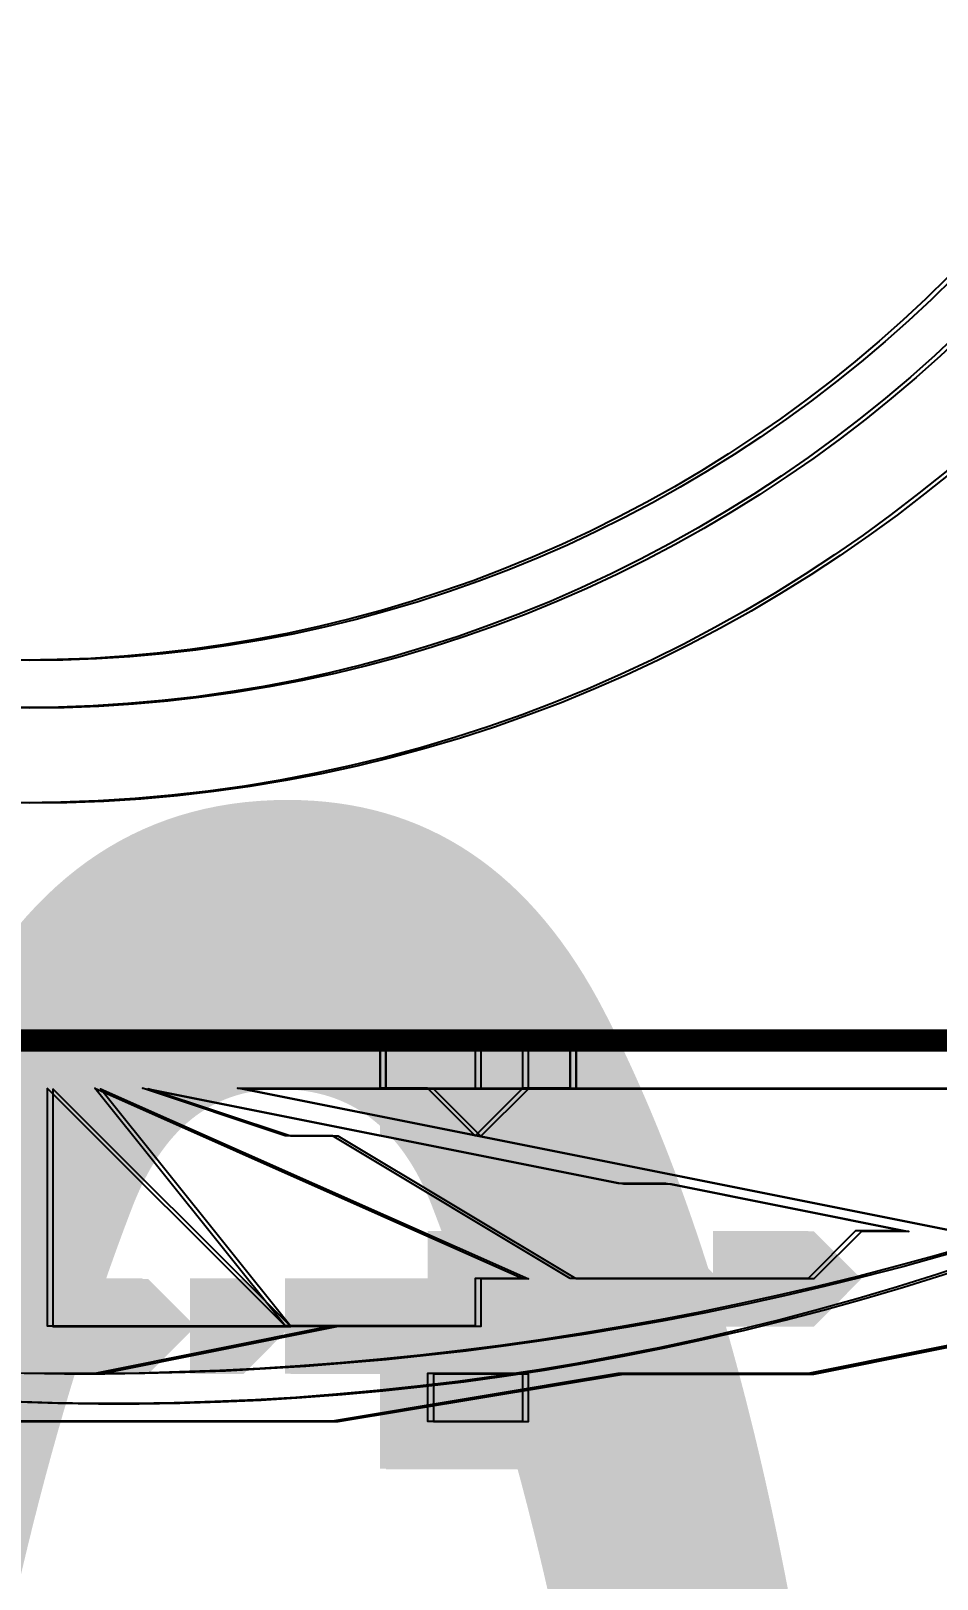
# Model space of a CAD drawing. Header units: millimetres. Extents: x -391859 to 9713180, y -178574 to 166066.
# Drawn here: x -203816.7 to -203736, y 95896.8 to 96034.6 of the extents above; entities that cross this region are included whole.
import ezdxf
from ezdxf import colors
from ezdxf.entities.mleader import LeaderData, LeaderLine
from ezdxf.math import Vec2, Vec3

# ---------------------------------------------------------------- set-up
doc = ezdxf.new("R2010")
doc.units = ezdxf.units.MM
doc.header["$MEASUREMENT"] = 0
doc.layers.get('0').update_dxf_attribs({"lineweight": 9})
for name, color, linetype, lineweight in [('_АР ТЕКСТ', 7, 'Continuous', 25), ('АР_Отметки', 7, 'Continuous', 15), ('АР_Размеры дверей', 7, 'Continuous', 0)]:
    doc.layers.add(name, color=color, linetype=linetype, lineweight=lineweight)
doc.layers.add('ТХ_обор_бытовое', color=7, linetype='Continuous')
doc.styles.add('ISOCPEUR', font='isocpeur.ttf', dxfattribs={"width": 0.7})
doc.dimstyles.new('R_100', dxfattribs={"dimtxt": 270, "dimasz": 120, "dimexe": 100, "dimexo": 0, "dimgap": 60, "dimtad": 1, "dimdec": 0, "dimrnd": 5, "dimzin": 0, "dimdsep": 46, "dimtxsty": 'ISOCPEUR', "dimblk": 'ARCHTICK', "dimcen": 0, "dimdle": 100, "dimclrd": 256, "dimclre": 256, "dimclrt": 256, "dimadec": 0, "dimazin": 0, "dimtfac": 2, "dimtdec": 0, "dimtofl": 0, "dimtmove": 1, "dimatfit": 3, "dimfxl": 1, "dimtvp": 3, "dimtolj": 1, "dimtzin": 0, "dimarcsym": 0})

# ---------------------------------------------------------------- blocks, each defined once
blk = doc.blocks.new('_DotSmall')
at = {"color": 0, "linetype": 'ByBlock', "const_width": 0.5}
blk.add_lwpolyline([(-0.0625, 0, 1), (0.0625, 0, 1)], format="xyb", close=True, dxfattribs=at)
blk = doc.blocks.new('У300')
at = {"layer": 'ТХ_обор_бытовое', "transparency": 33554559}
for points in [[(-230567.39, 67307.71), (-230571.63, 67307.71), (-230571.63, 67303.48), (-230567.39, 67299.24), (-230563.16, 67303.48), (-230563.16, 67307.71)], [(-230567.45, 67307.2), (-230571.68, 67307.2), (-230571.68, 67302.97), (-230567.45, 67298.73), (-230563.21, 67302.97), (-230563.21, 67307.2)], [(-230567.39, 67303.48), (-230571.63, 67303.48), (-230571.63, 67299.24), (-230567.39, 67295.01), (-230563.16, 67299.24), (-230563.16, 67303.48)], [(-230567.39, 67303.48), (-230571.63, 67303.48), (-230571.63, 67299.24), (-230567.39, 67295.01), (-230563.16, 67299.24), (-230563.16, 67303.48)], [(-230567.45, 67302.97), (-230571.68, 67302.97), (-230571.68, 67298.73), (-230567.45, 67294.5), (-230563.21, 67298.73), (-230563.21, 67302.97)], [(-230567.45, 67302.97), (-230571.68, 67302.97), (-230571.68, 67298.73), (-230567.45, 67294.5), (-230563.21, 67298.73), (-230563.21, 67302.97)], [(-230567.39, 67299.24), (-230571.63, 67299.24), (-230571.63, 67295.01), (-230567.39, 67290.78), (-230563.16, 67295.01), (-230563.16, 67299.24)], [(-230567.39, 67299.24), (-230571.63, 67299.24), (-230571.63, 67295.01), (-230567.39, 67290.78), (-230563.16, 67295.01), (-230563.16, 67299.24)], [(-230567.39, 67299.24), (-230571.63, 67299.24), (-230571.63, 67295.01), (-230567.39, 67290.78), (-230563.16, 67295.01), (-230563.16, 67299.24)], [(-230567.39, 67299.24), (-230571.63, 67299.24), (-230571.63, 67295.01), (-230567.39, 67290.78), (-230563.16, 67295.01), (-230563.16, 67299.24)], [(-230567.45, 67298.73), (-230571.68, 67298.73), (-230571.68, 67294.5), (-230567.45, 67290.27), (-230563.21, 67294.5), (-230563.21, 67298.73)], [(-230567.45, 67298.73), (-230571.68, 67298.73), (-230571.68, 67294.5), (-230567.45, 67290.27), (-230563.21, 67294.5), (-230563.21, 67298.73)], [(-230567.45, 67298.73), (-230571.68, 67298.73), (-230571.68, 67294.5), (-230567.45, 67290.27), (-230563.21, 67294.5), (-230563.21, 67298.73)], [(-230567.45, 67298.73), (-230571.68, 67298.73), (-230571.68, 67294.5), (-230567.45, 67290.27), (-230563.21, 67294.5), (-230563.21, 67298.73)], [(-230567.39, 67290.78), (-230571.63, 67290.78), (-230571.63, 67286.54), (-230567.39, 67282.31), (-230563.16, 67286.54), (-230563.16, 67290.78)], [(-230567.45, 67290.27), (-230571.68, 67290.27), (-230571.68, 67286.03), (-230567.45, 67281.8), (-230563.21, 67286.03), (-230563.21, 67290.27)], [(-230567.45, 67281.8), (-230571.68, 67281.8), (-230571.68, 67277.57), (-230567.45, 67273.33), (-230563.21, 67277.57), (-230563.21, 67281.8)], [(-230567.45, 67281.8), (-230571.68, 67281.8), (-230571.68, 67277.57), (-230567.45, 67273.33), (-230563.21, 67277.57), (-230563.21, 67281.8)], [(-230567.39, 67282.31), (-230571.63, 67282.31), (-230571.63, 67278.08), (-230567.39, 67273.84), (-230563.16, 67278.08), (-230563.16, 67282.31)], [(-230567.39, 67282.31), (-230571.63, 67282.31), (-230571.63, 67278.08), (-230567.39, 67273.84), (-230563.16, 67278.08), (-230563.16, 67282.31)], [(-230567.45, 67277.57), (-230571.68, 67277.57), (-230571.68, 67273.33), (-230567.45, 67269.1), (-230563.21, 67273.33), (-230563.21, 67277.57)], [(-230567.39, 67278.08), (-230571.63, 67278.08), (-230571.63, 67273.84), (-230567.39, 67269.61), (-230563.16, 67273.84), (-230563.16, 67278.08)], [(-230575.91, 67273.33), (-230580.15, 67273.33), (-230580.15, 67269.1), (-230575.91, 67264.87), (-230571.68, 67269.1), (-230571.68, 67273.33)], [(-230575.91, 67273.33), (-230580.15, 67273.33), (-230580.15, 67269.1), (-230575.91, 67264.87), (-230571.68, 67269.1), (-230571.68, 67273.33)], [(-230575.86, 67273.84), (-230580.09, 67273.84), (-230580.09, 67269.61), (-230575.86, 67265.38), (-230571.63, 67269.61), (-230571.63, 67273.84)], [(-230575.86, 67273.84), (-230580.09, 67273.84), (-230580.09, 67269.61), (-230575.86, 67265.38), (-230571.63, 67269.61), (-230571.63, 67273.84)], [(-230567.45, 67273.33), (-230571.68, 67273.33), (-230571.68, 67269.1), (-230567.45, 67264.87), (-230563.21, 67269.1), (-230563.21, 67273.33)], [(-230567.39, 67273.84), (-230571.63, 67273.84), (-230571.63, 67269.61), (-230567.39, 67265.38), (-230563.16, 67269.61), (-230563.16, 67273.84)], [(-230546.28, 67273.33), (-230550.51, 67273.33), (-230550.51, 67269.1), (-230546.28, 67264.87), (-230542.05, 67269.1), (-230542.05, 67273.33)], [(-230546.28, 67273.33), (-230550.51, 67273.33), (-230550.51, 67269.1), (-230546.28, 67264.87), (-230542.05, 67269.1), (-230542.05, 67273.33)], [(-230546.28, 67273.33), (-230550.51, 67273.33), (-230550.51, 67269.1), (-230546.28, 67264.87), (-230542.05, 67269.1), (-230542.05, 67273.33)], [(-230546.28, 67273.33), (-230550.51, 67273.33), (-230550.51, 67269.1), (-230546.28, 67264.87), (-230542.05, 67269.1), (-230542.05, 67273.33)], [(-230546.23, 67273.84), (-230550.46, 67273.84), (-230550.46, 67269.61), (-230546.23, 67265.38), (-230541.99, 67269.61), (-230541.99, 67273.84)], [(-230546.23, 67273.84), (-230550.46, 67273.84), (-230550.46, 67269.61), (-230546.23, 67265.38), (-230541.99, 67269.61), (-230541.99, 67273.84)], [(-230546.23, 67273.84), (-230550.46, 67273.84), (-230550.46, 67269.61), (-230546.23, 67265.38), (-230541.99, 67269.61), (-230541.99, 67273.84)], [(-230546.23, 67273.84), (-230550.46, 67273.84), (-230550.46, 67269.61), (-230546.23, 67265.38), (-230541.99, 67269.61), (-230541.99, 67273.84)], [(-230575.91, 67269.1), (-230580.15, 67269.1), (-230580.15, 67264.87), (-230575.91, 67260.63), (-230571.68, 67264.87), (-230571.68, 67269.1)], [(-230575.91, 67269.1), (-230580.15, 67269.1), (-230580.15, 67264.87), (-230575.91, 67260.63), (-230571.68, 67264.87), (-230571.68, 67269.1)], [(-230575.91, 67269.1), (-230580.15, 67269.1), (-230580.15, 67264.87), (-230575.91, 67260.63), (-230571.68, 67264.87), (-230571.68, 67269.1)], [(-230575.91, 67269.1), (-230580.15, 67269.1), (-230580.15, 67264.87), (-230575.91, 67260.63), (-230571.68, 67264.87), (-230571.68, 67269.1)], [(-230575.91, 67269.1), (-230580.15, 67269.1), (-230580.15, 67264.87), (-230575.91, 67260.63), (-230571.68, 67264.87), (-230571.68, 67269.1)], [(-230575.91, 67269.1), (-230580.15, 67269.1), (-230580.15, 67264.87), (-230575.91, 67260.63), (-230571.68, 67264.87), (-230571.68, 67269.1)], [(-230575.91, 67269.1), (-230580.15, 67269.1), (-230580.15, 67264.87), (-230575.91, 67260.63), (-230571.68, 67264.87), (-230571.68, 67269.1)], [(-230575.91, 67269.1), (-230580.15, 67269.1), (-230580.15, 67264.87), (-230575.91, 67260.63), (-230571.68, 67264.87), (-230571.68, 67269.1)], [(-230575.91, 67269.1), (-230580.15, 67269.1), (-230580.15, 67264.87), (-230575.91, 67260.63), (-230571.68, 67264.87), (-230571.68, 67269.1)], [(-230575.86, 67269.61), (-230580.09, 67269.61), (-230580.09, 67265.38), (-230575.86, 67261.14), (-230571.63, 67265.38), (-230571.63, 67269.61)], [(-230575.86, 67269.61), (-230580.09, 67269.61), (-230580.09, 67265.38), (-230575.86, 67261.14), (-230571.63, 67265.38), (-230571.63, 67269.61)], [(-230575.86, 67269.61), (-230580.09, 67269.61), (-230580.09, 67265.38), (-230575.86, 67261.14), (-230571.63, 67265.38), (-230571.63, 67269.61)], [(-230575.86, 67269.61), (-230580.09, 67269.61), (-230580.09, 67265.38), (-230575.86, 67261.14), (-230571.63, 67265.38), (-230571.63, 67269.61)], [(-230575.86, 67269.61), (-230580.09, 67269.61), (-230580.09, 67265.38), (-230575.86, 67261.14), (-230571.63, 67265.38), (-230571.63, 67269.61)], [(-230575.86, 67269.61), (-230580.09, 67269.61), (-230580.09, 67265.38), (-230575.86, 67261.14), (-230571.63, 67265.38), (-230571.63, 67269.61)], [(-230575.86, 67269.61), (-230580.09, 67269.61), (-230580.09, 67265.38), (-230575.86, 67261.14), (-230571.63, 67265.38), (-230571.63, 67269.61)], [(-230575.86, 67269.61), (-230580.09, 67269.61), (-230580.09, 67265.38), (-230575.86, 67261.14), (-230571.63, 67265.38), (-230571.63, 67269.61)], [(-230575.86, 67269.61), (-230580.09, 67269.61), (-230580.09, 67265.38), (-230575.86, 67261.14), (-230571.63, 67265.38), (-230571.63, 67269.61)], [(-230571.68, 67269.1), (-230575.91, 67269.1), (-230575.91, 67264.87), (-230571.68, 67260.63), (-230567.45, 67264.87), (-230567.45, 67269.1)], [(-230571.68, 67269.1), (-230575.91, 67269.1), (-230575.91, 67264.87), (-230571.68, 67260.63), (-230567.45, 67264.87), (-230567.45, 67269.1)], [(-230571.68, 67269.1), (-230575.91, 67269.1), (-230575.91, 67264.87), (-230571.68, 67260.63), (-230567.45, 67264.87), (-230567.45, 67269.1)], [(-230571.68, 67269.1), (-230575.91, 67269.1), (-230575.91, 67264.87), (-230571.68, 67260.63), (-230567.45, 67264.87), (-230567.45, 67269.1)], [(-230571.68, 67269.1), (-230575.91, 67269.1), (-230575.91, 67264.87), (-230571.68, 67260.63), (-230567.45, 67264.87), (-230567.45, 67269.1)], [(-230571.68, 67269.1), (-230575.91, 67269.1), (-230575.91, 67264.87), (-230571.68, 67260.63), (-230567.45, 67264.87), (-230567.45, 67269.1)], [(-230571.68, 67269.1), (-230575.91, 67269.1), (-230575.91, 67264.87), (-230571.68, 67260.63), (-230567.45, 67264.87), (-230567.45, 67269.1)], [(-230571.68, 67269.1), (-230575.91, 67269.1), (-230575.91, 67264.87), (-230571.68, 67260.63), (-230567.45, 67264.87), (-230567.45, 67269.1)], [(-230571.68, 67269.1), (-230575.91, 67269.1), (-230575.91, 67264.87), (-230571.68, 67260.63), (-230567.45, 67264.87), (-230567.45, 67269.1)], [(-230571.63, 67269.61), (-230575.86, 67269.61), (-230575.86, 67265.38), (-230571.63, 67261.14), (-230567.39, 67265.38), (-230567.39, 67269.61)], [(-230571.63, 67269.61), (-230575.86, 67269.61), (-230575.86, 67265.38), (-230571.63, 67261.14), (-230567.39, 67265.38), (-230567.39, 67269.61)], [(-230571.63, 67269.61), (-230575.86, 67269.61), (-230575.86, 67265.38), (-230571.63, 67261.14), (-230567.39, 67265.38), (-230567.39, 67269.61)], [(-230571.63, 67269.61), (-230575.86, 67269.61), (-230575.86, 67265.38), (-230571.63, 67261.14), (-230567.39, 67265.38), (-230567.39, 67269.61)], [(-230571.63, 67269.61), (-230575.86, 67269.61), (-230575.86, 67265.38), (-230571.63, 67261.14), (-230567.39, 67265.38), (-230567.39, 67269.61)], [(-230571.63, 67269.61), (-230575.86, 67269.61), (-230575.86, 67265.38), (-230571.63, 67261.14), (-230567.39, 67265.38), (-230567.39, 67269.61)], [(-230571.63, 67269.61), (-230575.86, 67269.61), (-230575.86, 67265.38), (-230571.63, 67261.14), (-230567.39, 67265.38), (-230567.39, 67269.61)], [(-230571.63, 67269.61), (-230575.86, 67269.61), (-230575.86, 67265.38), (-230571.63, 67261.14), (-230567.39, 67265.38), (-230567.39, 67269.61)], [(-230571.63, 67269.61), (-230575.86, 67269.61), (-230575.86, 67265.38), (-230571.63, 67261.14), (-230567.39, 67265.38), (-230567.39, 67269.61)], [(-230563.21, 67269.1), (-230567.45, 67269.1), (-230567.45, 67264.87), (-230563.21, 67260.63), (-230558.98, 67264.87), (-230558.98, 67269.1)], [(-230563.16, 67269.61), (-230567.39, 67269.61), (-230567.39, 67265.38), (-230563.16, 67261.14), (-230558.93, 67265.38), (-230558.93, 67269.61)], [(-230550.51, 67269.1), (-230554.75, 67269.1), (-230554.75, 67264.87), (-230550.51, 67260.63), (-230546.28, 67264.87), (-230546.28, 67269.1)], [(-230550.51, 67269.1), (-230554.75, 67269.1), (-230554.75, 67264.87), (-230550.51, 67260.63), (-230546.28, 67264.87), (-230546.28, 67269.1)], [(-230550.46, 67269.61), (-230554.69, 67269.61), (-230554.69, 67265.38), (-230550.46, 67261.14), (-230546.23, 67265.38), (-230546.23, 67269.61)], [(-230550.46, 67269.61), (-230554.69, 67269.61), (-230554.69, 67265.38), (-230550.46, 67261.14), (-230546.23, 67265.38), (-230546.23, 67269.61)], [(-230546.28, 67269.1), (-230550.51, 67269.1), (-230550.51, 67264.87), (-230546.28, 67260.63), (-230542.05, 67264.87), (-230542.05, 67269.1)], [(-230546.28, 67269.1), (-230550.51, 67269.1), (-230550.51, 67264.87), (-230546.28, 67260.63), (-230542.05, 67264.87), (-230542.05, 67269.1)], [(-230546.23, 67269.61), (-230550.46, 67269.61), (-230550.46, 67265.38), (-230546.23, 67261.14), (-230541.99, 67265.38), (-230541.99, 67269.61)], [(-230546.23, 67269.61), (-230550.46, 67269.61), (-230550.46, 67265.38), (-230546.23, 67261.14), (-230541.99, 67265.38), (-230541.99, 67269.61)], [(-230575.91, 67264.87), (-230580.15, 67264.87), (-230580.15, 67260.63), (-230575.91, 67256.4), (-230571.68, 67260.63), (-230571.68, 67264.87)], [(-230575.91, 67264.87), (-230580.15, 67264.87), (-230580.15, 67260.63), (-230575.91, 67256.4), (-230571.68, 67260.63), (-230571.68, 67264.87)], [(-230575.91, 67264.87), (-230580.15, 67264.87), (-230580.15, 67260.63), (-230575.91, 67256.4), (-230571.68, 67260.63), (-230571.68, 67264.87)], [(-230575.91, 67264.87), (-230580.15, 67264.87), (-230580.15, 67260.63), (-230575.91, 67256.4), (-230571.68, 67260.63), (-230571.68, 67264.87)], [(-230575.91, 67264.87), (-230580.15, 67264.87), (-230580.15, 67260.63), (-230575.91, 67256.4), (-230571.68, 67260.63), (-230571.68, 67264.87)], [(-230575.86, 67265.38), (-230580.09, 67265.38), (-230580.09, 67261.14), (-230575.86, 67256.91), (-230571.63, 67261.14), (-230571.63, 67265.38)], [(-230575.86, 67265.38), (-230580.09, 67265.38), (-230580.09, 67261.14), (-230575.86, 67256.91), (-230571.63, 67261.14), (-230571.63, 67265.38)], [(-230575.86, 67265.38), (-230580.09, 67265.38), (-230580.09, 67261.14), (-230575.86, 67256.91), (-230571.63, 67261.14), (-230571.63, 67265.38)], [(-230575.86, 67265.38), (-230580.09, 67265.38), (-230580.09, 67261.14), (-230575.86, 67256.91), (-230571.63, 67261.14), (-230571.63, 67265.38)], [(-230575.86, 67265.38), (-230580.09, 67265.38), (-230580.09, 67261.14), (-230575.86, 67256.91), (-230571.63, 67261.14), (-230571.63, 67265.38)], [(-230571.68, 67264.87), (-230575.91, 67264.87), (-230575.91, 67260.63), (-230571.68, 67256.4), (-230567.45, 67260.63), (-230567.45, 67264.87)], [(-230571.68, 67264.87), (-230575.91, 67264.87), (-230575.91, 67260.63), (-230571.68, 67256.4), (-230567.45, 67260.63), (-230567.45, 67264.87)], [(-230571.68, 67264.87), (-230575.91, 67264.87), (-230575.91, 67260.63), (-230571.68, 67256.4), (-230567.45, 67260.63), (-230567.45, 67264.87)], [(-230571.63, 67265.38), (-230575.86, 67265.38), (-230575.86, 67261.14), (-230571.63, 67256.91), (-230567.39, 67261.14), (-230567.39, 67265.38)], [(-230571.63, 67265.38), (-230575.86, 67265.38), (-230575.86, 67261.14), (-230571.63, 67256.91), (-230567.39, 67261.14), (-230567.39, 67265.38)], [(-230571.63, 67265.38), (-230575.86, 67265.38), (-230575.86, 67261.14), (-230571.63, 67256.91), (-230567.39, 67261.14), (-230567.39, 67265.38)], [(-230546.28, 67264.87), (-230550.51, 67264.87), (-230550.51, 67260.63), (-230546.28, 67256.4), (-230542.05, 67260.63), (-230542.05, 67264.87)], [(-230546.28, 67264.87), (-230550.51, 67264.87), (-230550.51, 67260.63), (-230546.28, 67256.4), (-230542.05, 67260.63), (-230542.05, 67264.87)], [(-230546.23, 67265.38), (-230550.46, 67265.38), (-230550.46, 67261.14), (-230546.23, 67256.91), (-230541.99, 67261.14), (-230541.99, 67265.38)], [(-230546.23, 67265.38), (-230550.46, 67265.38), (-230550.46, 67261.14), (-230546.23, 67256.91), (-230541.99, 67261.14), (-230541.99, 67265.38)], [(-230542.05, 67264.87), (-230546.28, 67264.87), (-230546.28, 67260.63), (-230542.05, 67256.4), (-230537.81, 67260.63), (-230537.81, 67264.87)], [(-230541.99, 67265.38), (-230546.23, 67265.38), (-230546.23, 67261.14), (-230541.99, 67256.91), (-230537.76, 67261.14), (-230537.76, 67265.38)], [(-230546.28, 67260.63), (-230550.51, 67260.63), (-230550.51, 67256.4), (-230546.28, 67252.17), (-230542.05, 67256.4), (-230542.05, 67260.63)], [(-230546.28, 67260.63), (-230550.51, 67260.63), (-230550.51, 67256.4), (-230546.28, 67252.17), (-230542.05, 67256.4), (-230542.05, 67260.63)], [(-230546.23, 67261.14), (-230550.46, 67261.14), (-230550.46, 67256.91), (-230546.23, 67252.68), (-230541.99, 67256.91), (-230541.99, 67261.14)], [(-230546.23, 67261.14), (-230550.46, 67261.14), (-230550.46, 67256.91), (-230546.23, 67252.68), (-230541.99, 67256.91), (-230541.99, 67261.14)], [(-230542.05, 67260.63), (-230546.28, 67260.63), (-230546.28, 67256.4), (-230542.05, 67252.17), (-230537.81, 67256.4), (-230537.81, 67260.63)], [(-230542.05, 67260.63), (-230546.28, 67260.63), (-230546.28, 67256.4), (-230542.05, 67252.17), (-230537.81, 67256.4), (-230537.81, 67260.63)], [(-230541.99, 67261.14), (-230546.23, 67261.14), (-230546.23, 67256.91), (-230541.99, 67252.68), (-230537.76, 67256.91), (-230537.76, 67261.14)], [(-230541.99, 67261.14), (-230546.23, 67261.14), (-230546.23, 67256.91), (-230541.99, 67252.68), (-230537.76, 67256.91), (-230537.76, 67261.14)], [(-230563.21, 67256.4), (-230567.45, 67256.4), (-230567.45, 67252.17), (-230563.21, 67247.93), (-230558.98, 67252.17), (-230558.98, 67256.4)], [(-230563.16, 67256.91), (-230567.39, 67256.91), (-230567.39, 67252.68), (-230563.16, 67248.44), (-230558.93, 67252.68), (-230558.93, 67256.91)], [(-230563.21, 67252.17), (-230567.45, 67252.17), (-230567.45, 67247.93), (-230563.21, 67243.7), (-230558.98, 67247.93), (-230558.98, 67252.17)], [(-230563.16, 67252.68), (-230567.39, 67252.68), (-230567.39, 67248.44), (-230563.16, 67244.21), (-230558.93, 67248.44), (-230558.93, 67252.68)], [(-230563.16, 67244.21), (-230567.39, 67244.21), (-230567.39, 67239.98), (-230563.16, 67235.74), (-230558.93, 67239.98), (-230558.93, 67244.21)], [(-230563.21, 67243.7), (-230567.45, 67243.7), (-230567.45, 67239.47), (-230563.21, 67235.23), (-230558.98, 67239.47), (-230558.98, 67243.7)], [(-230563.16, 67239.98), (-230567.39, 67239.98), (-230567.39, 67235.74), (-230563.16, 67231.51), (-230558.93, 67235.74), (-230558.93, 67239.98)], [(-230563.21, 67239.47), (-230567.45, 67239.47), (-230567.45, 67235.23), (-230563.21, 67231), (-230558.98, 67235.23), (-230558.98, 67239.47)]]:
    blk.add_hatch(color=256, dxfattribs=at).paths.add_polyline_path(points)
at = {"layer": 'ТХ_обор_бытовое', "const_width": 2}
blk.add_lwpolyline([(-230216.03, 67468.58), (-230216.03, 67142.61), (-230541.99, 67142.61), (-230541.99, 67468.58)], close=True, dxfattribs=at)
at = {"layer": 'ТХ_обор_бытовое', "elevation": -0.56}
for points in [[(-230550.51, 67184.43), (-230554.75, 67192.9), (-230563.21, 67201.37), (-230567.45, 67214.07), (-230571.68, 67235.23), (-230571.68, 67252.17), (-230575.91, 67277.57), (-230575.91, 67298.73), (-230575.91, 67324.13), (-230575.91, 67345.3), (-230571.68, 67366.47), (-230567.45, 67383.4)], [(-230567.45, 67383.4), (-230571.68, 67366.47), (-230575.91, 67345.3), (-230575.91, 67324.13), (-230575.91, 67298.73), (-230575.91, 67277.57), (-230571.68, 67252.17), (-230571.68, 67235.23), (-230567.45, 67214.07)], [(-230567.45, 67214.07), (-230571.68, 67235.23), (-230571.68, 67252.17), (-230575.91, 67277.57), (-230575.91, 67298.73), (-230575.91, 67324.13), (-230575.91, 67345.3), (-230571.68, 67366.47), (-230567.45, 67383.4)], [(-230571.68, 67366.47), (-230575.91, 67345.3), (-230575.91, 67324.13), (-230575.91, 67298.73), (-230575.91, 67277.57)], [(-230567.45, 67277.57), (-230571.68, 67298.73)], [(-230542.05, 67264.87), (-230546.28, 67264.87), (-230546.28, 67260.63), (-230542.05, 67260.63)]]:
    blk.add_lwpolyline(points, dxfattribs=at)
at = {"layer": 'ТХ_обор_бытовое'}
for points in [[(-230550.46, 67184.94), (-230554.69, 67193.41), (-230563.16, 67201.88), (-230567.39, 67214.58), (-230571.63, 67235.74), (-230571.63, 67252.68), (-230575.86, 67278.08), (-230575.86, 67299.24), (-230575.86, 67324.64), (-230575.86, 67345.81), (-230571.63, 67366.98), (-230567.39, 67383.91)], [(-230567.39, 67383.91), (-230571.63, 67366.98), (-230575.86, 67345.81), (-230575.86, 67324.64), (-230575.86, 67299.24), (-230575.86, 67278.08), (-230571.63, 67252.68), (-230571.63, 67235.74), (-230567.39, 67214.58)], [(-230567.39, 67214.58), (-230571.63, 67235.74), (-230571.63, 67252.68), (-230575.86, 67278.08), (-230575.86, 67299.24), (-230575.86, 67324.64), (-230575.86, 67345.81), (-230571.63, 67366.98), (-230567.39, 67383.91)], [(-230571.63, 67366.98), (-230575.86, 67345.81), (-230575.86, 67324.64), (-230575.86, 67299.24), (-230575.86, 67278.08)], [(-230567.39, 67278.08), (-230571.63, 67299.24)], [(-230541.99, 67265.38), (-230546.23, 67265.38), (-230546.23, 67261.14), (-230541.99, 67261.14)]]:
    blk.add_lwpolyline(points, dxfattribs=at)
blk.add_lwpolyline([(-230546.23, 67417.78), (-230541.99, 67417.78, 0.248454), (-230550.46, 67193.41, -0.207133)], format="xyb", close=True, dxfattribs=at)
at = {"layer": 'ТХ_обор_бытовое', "elevation": -0.56}
blk.add_lwpolyline([(-230546.28, 67417.27), (-230542.05, 67417.27, 0.248454), (-230550.51, 67192.9, -0.207133)], format="xyb", close=True, dxfattribs=at)
at = {"layer": 'ТХ_обор_бытовое'}
for points in [[(-230546.23, 67303.48), (-230567.39, 67303.48), (-230567.39, 67299.24), (-230567.39, 67295.01), (-230567.39, 67290.78), (-230567.39, 67286.54), (-230567.39, 67282.31)], [(-230567.39, 67269.61), (-230567.39, 67273.84), (-230567.39, 67278.08), (-230567.39, 67282.31), (-230546.23, 67299.24), (-230563.16, 67261.14), (-230563.16, 67265.38), (-230567.39, 67265.38)], [(-230563.16, 67256.91), (-230550.46, 67278.08), (-230550.46, 67282.31), (-230546.23, 67295.01), (-230554.69, 67252.68), (-230554.69, 67248.44), (-230558.93, 67227.28), (-230558.93, 67231.51), (-230563.16, 67235.74), (-230563.16, 67239.98), (-230563.16, 67244.21), (-230563.16, 67248.44), (-230563.16, 67252.68)], [(-230546.23, 67193.41), (-230546.23, 67197.64), (-230550.46, 67201.88), (-230554.69, 67206.11), (-230554.69, 67210.34), (-230558.93, 67214.58), (-230558.93, 67218.81), (-230558.93, 67223.04), (-230546.23, 67286.54)], [(-230541.99, 67256.91), (-230546.23, 67256.91), (-230546.23, 67261.14), (-230550.46, 67265.38), (-230546.23, 67269.61), (-230546.23, 67273.84), (-230541.99, 67273.84), (-230546.23, 67273.84), (-230546.23, 67269.61), (-230550.46, 67265.38), (-230546.23, 67261.14), (-230546.23, 67256.91)], [(-230571.63, 67265.38), (-230571.63, 67269.61), (-230575.86, 67269.61), (-230575.86, 67265.38), (-230575.86, 67261.14), (-230571.63, 67261.14)]]:
    blk.add_lwpolyline(points, close=True, dxfattribs=at)
at = {"layer": 'ТХ_обор_бытовое', "elevation": -0.56}
for points in [[(-230546.28, 67302.97), (-230567.45, 67302.97), (-230567.45, 67298.73), (-230567.45, 67294.5), (-230567.45, 67290.27), (-230567.45, 67286.03), (-230567.45, 67281.8)], [(-230567.45, 67269.1), (-230567.45, 67273.33), (-230567.45, 67277.57), (-230567.45, 67281.8), (-230546.28, 67298.73), (-230563.21, 67260.63), (-230563.21, 67264.87), (-230567.45, 67264.87)], [(-230563.21, 67256.4), (-230550.51, 67277.57), (-230550.51, 67281.8), (-230546.28, 67294.5), (-230554.75, 67252.17), (-230554.75, 67247.93), (-230558.98, 67226.77), (-230558.98, 67231), (-230563.21, 67235.23), (-230563.21, 67239.47), (-230563.21, 67243.7), (-230563.21, 67247.93), (-230563.21, 67252.17)], [(-230546.28, 67192.9), (-230546.28, 67197.13), (-230550.51, 67201.37), (-230554.75, 67205.6), (-230554.75, 67209.83), (-230558.98, 67214.07), (-230558.98, 67218.3), (-230558.98, 67222.53), (-230546.28, 67286.03)], [(-230542.05, 67256.4), (-230546.28, 67256.4), (-230546.28, 67260.63), (-230550.51, 67264.87), (-230546.28, 67269.1), (-230546.28, 67273.33), (-230542.05, 67273.33), (-230546.28, 67273.33), (-230546.28, 67269.1), (-230550.51, 67264.87), (-230546.28, 67260.63), (-230546.28, 67256.4)], [(-230571.68, 67264.87), (-230571.68, 67269.1), (-230575.91, 67269.1), (-230575.91, 67264.87), (-230575.91, 67260.63), (-230571.68, 67260.63)]]:
    blk.add_lwpolyline(points, close=True, dxfattribs=at)
at = {"layer": 'ТХ_обор_бытовое'}
for centre, radius in [((-230391.76, 67305.08, -0.56), 129.12), ((-230391.76, 67305.08, -0.56), 129.12), ((-230391.71, 67305.59), 129.12), ((-230391.71, 67305.59), 129.12), ((-230391.71, 67305.59), 120.65), ((-230391.76, 67305.08, -0.56), 120.65), ((-230391.71, 67305.59), 116.42), ((-230391.76, 67305.08, -0.56), 116.42)]:
    blk.add_circle(centre, radius, dxfattribs=at)
blk = doc.blocks.new('_ArchTick')
at = {"color": 0, "linetype": 'ByBlock', "const_width": 0.15}
blk.add_lwpolyline([(-0.5, -0.5), (0.5, 0.5)], dxfattribs=at)
blk = doc.blocks.new('*D1298')
at = {"layer": 'АР_Размеры дверей', "lineweight": -2, "ltscale": 100, "transparency": 16777216}
for p, q in [((-204903.88, 96270.7), (-204903.88, 95536.13)), ((-203063.98, 96270.7), (-203063.98, 95536.13)), ((-205003.88, 95636.13), (-202963.98, 95636.13))]:
    blk.add_line(p, q, dxfattribs=at)
at = {"layer": 'АР_Размеры дверей', "lineweight": -2, "ltscale": 100, "transparency": 16777216, "xscale": 120, "yscale": 120, "zscale": 120, "rotation": 180}
blk.add_blockref('_ArchTick', (-204903.88, 95636.13), dxfattribs=at)
at = {"layer": 'АР_Размеры дверей', "lineweight": -2, "ltscale": 100, "transparency": 16777216, "xscale": 120, "yscale": 120, "zscale": 120}
blk.add_blockref('_ArchTick', (-203063.98, 95636.13), dxfattribs=at)
at = {"layer": 'АР_Размеры дверей', "ltscale": 100, "transparency": 16777216, "insert": (-203983.93, 95831.13), "char_height": 270, "attachment_point": 5, "style": 'ISOCPEUR'}
blk.add_mtext('\\A1;1840', dxfattribs=at)

msp = doc.modelspace()

# ---------------------------------------------------------------- block references
at = {"layer": 'ТХ_обор_бытовое', "rotation": 90}
msp.add_blockref('У300', (-136511.728, 326486.708), dxfattribs=at)

# ---------------------------------------------------------------- dimensions: what is measured, and where the dimension line sits
at = {"layer": 'АР_Размеры дверей', "ltscale": 100}
dim = msp.add_linear_dim(base=(-203063.984, 95636.131), p1=(-204903.884, 96270.7), p2=(-203063.984, 96270.7), dimstyle='R_100', override={"dimpost": '\\X', "dimfxl": 2.5, "dimarcsym": 1}, dxfattribs=at)
dim.commit()
dim.dimension.update_dxf_attribs({"geometry": '*D1298', "text_midpoint": (-203983.934, 95831.131)})

# ---------------------------------------------------------------- leaders
at = {"layer": '_АР ТЕКСТ'}
ml = msp.add_multileader_mtext('Standard', dxfattribs=at)
ml.set_content('{\\W0.8;-2,550}', color=256, style='ISOCPEUR')
ml.set_leader_properties(color=256, linetype='Continuous', lineweight=-1)
ml.set_arrow_properties(name='DOTSMALL')
ml.build(insert=Vec2(0, 0))
ml.multileader.update_dxf_attribs({"has_text_frame": 1, "text_left_attachment_type": 4, "text_right_attachment_type": 4, "dogleg_length": 100, "arrow_head_size": 180})
ctx = ml.context
ctx.base_point, ctx.char_height, ctx.arrow_head_size, ctx.landing_gap_size, ctx.plane_origin = Vec3(-302775.822, 123943.264, -1.962), 250, 180, 50, Vec3(-302295.489, 121699.245, -1.962)
ctx.left_attachment, ctx.right_attachment = 4, 4
notes = []
notes.append((ctx, [(0, (0, 0, 0), (0, 0), (1, 0), 1, [])]))
ctx.mtext.insert, ctx.mtext.width, ctx.mtext.defined_height, ctx.mtext.line_spacing_style, ctx.mtext.flow_direction = Vec3(-302725.822, 124276.597, -1.962), 801.08641, 330.71, 2, 5
ml = msp.add_multileader_mtext('Standard', dxfattribs=at)
ml.set_content('{\\W0.8;-2,550}', color=256, style='ISOCPEUR')
ml.set_leader_properties(color=256, linetype='Continuous', lineweight=-1)
ml.set_arrow_properties(name='DOTSMALL')
ml.build(insert=Vec2(0, 0))
ml.multileader.update_dxf_attribs({"has_text_frame": 1, "text_left_attachment_type": 4, "text_right_attachment_type": 4, "dogleg_length": 100, "arrow_head_size": 180})
ctx = ml.context
ctx.base_point, ctx.char_height, ctx.arrow_head_size, ctx.landing_gap_size, ctx.plane_origin = Vec3(-314736.015, 120073.276, -1.962), 250, 180, 50, Vec3(-314255.682, 117829.258, -1.962)
ctx.left_attachment, ctx.right_attachment = 4, 4
notes.append((ctx, [(0, (0, 0, 0), (0, 0), (1, 0), 1, [])]))
ctx.mtext.insert, ctx.mtext.width, ctx.mtext.defined_height, ctx.mtext.line_spacing_style, ctx.mtext.flow_direction = Vec3(-314686.015, 120406.61, -1.962), 801.08641, 330.71, 2, 5
at = {"layer": 'АР_Отметки'}
ml = msp.add_multileader_mtext('Standard', dxfattribs=at)
ml.set_content('{\\W0.8;-2,250}', color=256, style='ISOCPEUR')
ml.set_leader_properties(color=256, linetype='Continuous', lineweight=-1)
ml.set_arrow_properties(name='DOTSMALL')
ml.build(insert=Vec2(0, 0))
ml.multileader.update_dxf_attribs({"has_text_frame": 1, "text_left_attachment_type": 4, "text_right_attachment_type": 4, "dogleg_length": 100, "arrow_head_size": 180})
ctx = ml.context
ctx.base_point, ctx.char_height, ctx.arrow_head_size, ctx.landing_gap_size, ctx.plane_origin = Vec3(-296774.143, 128156.954), 250, 180, 50, Vec3(-296855.536, 126878.835)
ctx.left_attachment, ctx.right_attachment = 4, 4
notes.append((ctx, [(0, (0, 0, 0), (0, 0), (1, 0), 1, [])]))
ctx.mtext.insert, ctx.mtext.width, ctx.mtext.defined_height, ctx.mtext.line_spacing_style, ctx.mtext.flow_direction = Vec3(-296724.143, 128490.288), 769.98896, 343.888, 2, 5
ml = msp.add_multileader_mtext('Standard', dxfattribs=at)
ml.set_content('{\\W0.8;-2,250}', color=256, style='ISOCPEUR')
ml.set_leader_properties(color=256, linetype='Continuous', lineweight=-1)
ml.set_arrow_properties(name='DOTSMALL')
ml.build(insert=Vec2(0, 0))
ml.multileader.update_dxf_attribs({"has_text_frame": 1, "text_left_attachment_type": 4, "text_right_attachment_type": 4, "dogleg_length": 100, "arrow_head_size": 180})
ctx = ml.context
ctx.base_point, ctx.char_height, ctx.arrow_head_size, ctx.landing_gap_size, ctx.plane_origin = Vec3(-298305.796, 120267.042, 0), 250, 180, 50, Vec3(-302964.305, 116414.735, 0)
ctx.left_attachment, ctx.right_attachment = 4, 4
notes.append((ctx, [(0, (0, 0, 0), (0, 0), (1, 0), 1, [])]))
ctx.mtext.insert, ctx.mtext.width, ctx.mtext.defined_height, ctx.mtext.line_spacing_style, ctx.mtext.flow_direction = Vec3(-298255.796, 120600.375, 0), 769.98896, 343.888, 2, 5
ml = msp.add_multileader_mtext('Standard', dxfattribs=at)
ml.set_content('{\\W0.8;-2,250}', color=256, style='ISOCPEUR')
ml.set_leader_properties(color=256, linetype='Continuous', lineweight=-1)
ml.set_arrow_properties(name='DOTSMALL')
ml.build(insert=Vec2(0, 0))
ml.multileader.update_dxf_attribs({"has_text_frame": 1, "text_left_attachment_type": 4, "text_right_attachment_type": 4, "dogleg_length": 100, "arrow_head_size": 180})
ctx = ml.context
ctx.base_point, ctx.char_height, ctx.arrow_head_size, ctx.landing_gap_size, ctx.plane_origin = Vec3(-335903.247, 116985.857, 0), 250, 180, 50, Vec3(-337173.964, 115928.763, 0)
ctx.left_attachment, ctx.right_attachment = 4, 4
notes.append((ctx, [(0, (0, 0, 0), (0, 0), (1, 0), 1, [])]))
ctx.mtext.insert, ctx.mtext.width, ctx.mtext.defined_height, ctx.mtext.line_spacing_style, ctx.mtext.flow_direction = Vec3(-335853.247, 117319.19, 0), 769.98896, 343.888, 2, 5
ml = msp.add_multileader_mtext('Standard', dxfattribs=at)
ml.set_content('{\\W0.8;-2,650}', color=256, style='ISOCPEUR')
ml.set_leader_properties(color=256, linetype='Continuous', lineweight=-1)
ml.set_arrow_properties(name='DOTSMALL')
ml.build(insert=Vec2(0, 0))
ml.multileader.update_dxf_attribs({"has_text_frame": 1, "text_left_attachment_type": 4, "text_right_attachment_type": 4, "dogleg_length": 100, "arrow_head_size": 180})
ctx = ml.context
ctx.base_point, ctx.char_height, ctx.arrow_head_size, ctx.landing_gap_size, ctx.plane_origin = Vec3(-302334.962, 113770.418), 250, 180, 50, Vec3(-302336.256, 112502.854)
ctx.left_attachment, ctx.right_attachment = 4, 4
notes.append((ctx, [(0, (0, 0, 0), (0, 0), (1, 0), 1, [])]))
ctx.mtext.insert, ctx.mtext.width, ctx.mtext.defined_height, ctx.mtext.line_spacing_style, ctx.mtext.flow_direction = Vec3(-302284.962, 114103.752), 881.18578, 430.987, 2, 5
ml = msp.add_multileader_mtext('Standard', dxfattribs=at)
ml.set_content('%%P0,000', color=256, style='ISOCPEUR')
ml.set_leader_properties(color=256, linetype='Continuous', lineweight=-1)
ml.set_arrow_properties(name='DOTSMALL')
ml.build(insert=Vec2(0, 0))
ml.multileader.update_dxf_attribs({"has_text_frame": 1, "text_left_attachment_type": 4, "text_right_attachment_type": 4, "dogleg_length": 100, "arrow_head_size": 180})
ctx = ml.context
ctx.base_point, ctx.char_height, ctx.arrow_head_size, ctx.landing_gap_size, ctx.plane_origin = Vec3(-210956.519, 105207.438), 250, 180, 50, Vec3(-213117.731, 104258.689)
ctx.left_attachment, ctx.right_attachment = 4, 4
notes.append((ctx, [(0, (0, 0, 0), (0, 0), (1, 0), 1, [])]))
ctx.mtext.insert, ctx.mtext.width, ctx.mtext.line_spacing_style, ctx.mtext.flow_direction = Vec3(-210906.519, 105540.771), 852.69703, 2, 5
ml = msp.add_multileader_mtext('Standard', dxfattribs=at)
ml.set_content('{\\W0.8;-2,250}', color=256, style='ISOCPEUR')
ml.set_leader_properties(color=256, linetype='Continuous', lineweight=-1)
ml.set_arrow_properties(name='DOTSMALL')
ml.build(insert=Vec2(0, 0))
ml.multileader.update_dxf_attribs({"has_text_frame": 1, "text_left_attachment_type": 4, "text_right_attachment_type": 4, "dogleg_length": 100, "arrow_head_size": 180})
ctx = ml.context
ctx.base_point, ctx.char_height, ctx.arrow_head_size, ctx.landing_gap_size, ctx.plane_origin = Vec3(-331840.154, 103386.879), 250, 180, 50, Vec3(-332043.586, 102108.76)
ctx.left_attachment, ctx.right_attachment = 4, 4
notes.append((ctx, [(0, (0, 0, 0), (0, 0), (1, 0), 1, [])]))
ctx.mtext.insert, ctx.mtext.width, ctx.mtext.defined_height, ctx.mtext.line_spacing_style, ctx.mtext.flow_direction = Vec3(-331790.154, 103720.213), 769.98896, 343.888, 2, 5
ml = msp.add_multileader_mtext('Standard', dxfattribs=at)
ml.set_content('%%P0,000', color=256, style='ISOCPEUR')
ml.set_leader_properties(color=256, linetype='Continuous', lineweight=-1)
ml.set_arrow_properties(name='DOTSMALL')
ml.build(insert=Vec2(0, 0))
ml.multileader.update_dxf_attribs({"has_text_frame": 1, "text_left_attachment_type": 4, "text_right_attachment_type": 4, "dogleg_length": 100, "arrow_head_size": 180})
ctx = ml.context
ctx.base_point, ctx.char_height, ctx.arrow_head_size, ctx.landing_gap_size, ctx.plane_origin = Vec3(-214349.77, 102516.66), 250, 180, 50, Vec3(-217420.852, 100927.111)
ctx.left_attachment, ctx.right_attachment = 4, 4
notes.append((ctx, [(0, (0, 0, 0), (0, 0), (1, 0), 1, [])]))
ctx.mtext.insert, ctx.mtext.width, ctx.mtext.line_spacing_style, ctx.mtext.flow_direction = Vec3(-214299.77, 102849.993), 852.69703, 2, 5
ml = msp.add_multileader_mtext('Standard', dxfattribs=at)
ml.set_content('{\\W0.8;-2,500}', color=256, style='ISOCPEUR')
ml.set_leader_properties(color=256, linetype='Continuous', lineweight=-1)
ml.set_arrow_properties(name='DOTSMALL')
ml.build(insert=Vec2(0, 0))
ml.multileader.update_dxf_attribs({"has_text_frame": 1, "text_left_attachment_type": 4, "text_right_attachment_type": 4, "dogleg_length": 100, "arrow_head_size": 180})
ctx = ml.context
ctx.base_point, ctx.char_height, ctx.arrow_head_size, ctx.landing_gap_size, ctx.plane_origin = Vec3(-348917.097, 102167.799), 250, 180, 50, Vec3(-348638.575, 101601.282)
ctx.left_attachment, ctx.right_attachment = 4, 4
notes.append((ctx, [(0, (0, 0, 0), (0, 0), (1, 0), 1, [])]))
ctx.mtext.insert, ctx.mtext.width, ctx.mtext.line_spacing_style, ctx.mtext.flow_direction = Vec3(-348867.097, 102501.132), 749.68982, 2, 5
ml = msp.add_multileader_mtext('Standard', dxfattribs=at)
ml.set_content('{\\W0.8;-2,400}', color=256, style='ISOCPEUR')
ml.set_leader_properties(color=256, linetype='Continuous', lineweight=-1)
ml.set_arrow_properties(name='DOTSMALL')
ml.build(insert=Vec2(0, 0))
ml.multileader.update_dxf_attribs({"has_text_frame": 1, "text_left_attachment_type": 4, "text_right_attachment_type": 4, "dogleg_length": 100, "arrow_head_size": 180})
ctx = ml.context
ctx.base_point, ctx.char_height, ctx.arrow_head_size, ctx.landing_gap_size, ctx.plane_origin = Vec3(-345559.569, 101933.6), 250, 180, 50, Vec3(-345640.963, 100655.48)
ctx.left_attachment, ctx.right_attachment = 4, 4
notes.append((ctx, [(0, (0, 0, 0), (0, 0), (1, 0), 1, [])]))
ctx.mtext.insert, ctx.mtext.width, ctx.mtext.defined_height, ctx.mtext.line_spacing_style, ctx.mtext.flow_direction = Vec3(-345509.569, 102266.933), 769.98896, 343.888, 2, 5
ml = msp.add_multileader_mtext('Standard', dxfattribs=at)
ml.set_content('-2,500', color=256, style='ISOCPEUR')
ml.set_leader_properties(color=256, linetype='Continuous', lineweight=-1)
ml.set_arrow_properties(name='DOTSMALL')
ml.build(insert=Vec2(0, 0))
ml.multileader.update_dxf_attribs({"has_text_frame": 1, "text_left_attachment_type": 4, "text_right_attachment_type": 4, "dogleg_length": 100, "arrow_head_size": 180})
ctx = ml.context
ctx.base_point, ctx.char_height, ctx.arrow_head_size, ctx.landing_gap_size, ctx.plane_origin = Vec3(-213774.649, 100681.911), 250, 180, 50, Vec3(-215935.861, 100090.665)
ctx.left_attachment, ctx.right_attachment = 4, 4
notes.append((ctx, [(0, (0, 0, 0), (0, 0), (1, 0), 1, [])]))
ctx.mtext.insert, ctx.mtext.width, ctx.mtext.line_spacing_style, ctx.mtext.flow_direction = Vec3(-213724.649, 101015.244), 852.69703, 2, 5
ml = msp.add_multileader_mtext('Standard', dxfattribs=at)
ml.set_content('-0,880', color=256, style='ISOCPEUR')
ml.set_leader_properties(color=256, linetype='Continuous', lineweight=-1)
ml.set_arrow_properties(name='DOTSMALL')
ml.build(insert=Vec2(0, 0))
ml.multileader.update_dxf_attribs({"has_text_frame": 1, "text_left_attachment_type": 4, "text_right_attachment_type": 4, "dogleg_length": 100, "arrow_head_size": 180})
ctx = ml.context
ctx.base_point, ctx.char_height, ctx.arrow_head_size, ctx.landing_gap_size, ctx.plane_origin = Vec3(-213834.663, 97124.667, 0), 250, 180, 50, Vec3(-216149.861, 96698.728, 0)
ctx.left_attachment, ctx.right_attachment = 4, 4
notes.append((ctx, [(0, (0, 0, 0), (0, 0), (1, 0), 1, [])]))
ctx.mtext.insert, ctx.mtext.width, ctx.mtext.line_spacing_style, ctx.mtext.flow_direction = Vec3(-213784.663, 97458, 0), 525.17689, 2, 5
for ctx, leaders in notes:
    for number, flags, end, landing, length, lines in leaders:
        leader = LeaderData()
        leader.index, (leader.has_last_leader_line, leader.has_dogleg_vector, leader.attachment_direction) = number, flags
        leader.last_leader_point, leader.dogleg_vector, leader.dogleg_length = Vec3(end), Vec3(landing), length
        for number, points, colour, breaks in lines:
            line = LeaderLine()
            line.index, line.vertices, line.color, line.breaks = number, Vec3.list(points), colors.encode_raw_color(colour), breaks
            leader.lines.append(line)
        ctx.leaders.append(leader)

doc.saveas('drawing.dxf')
